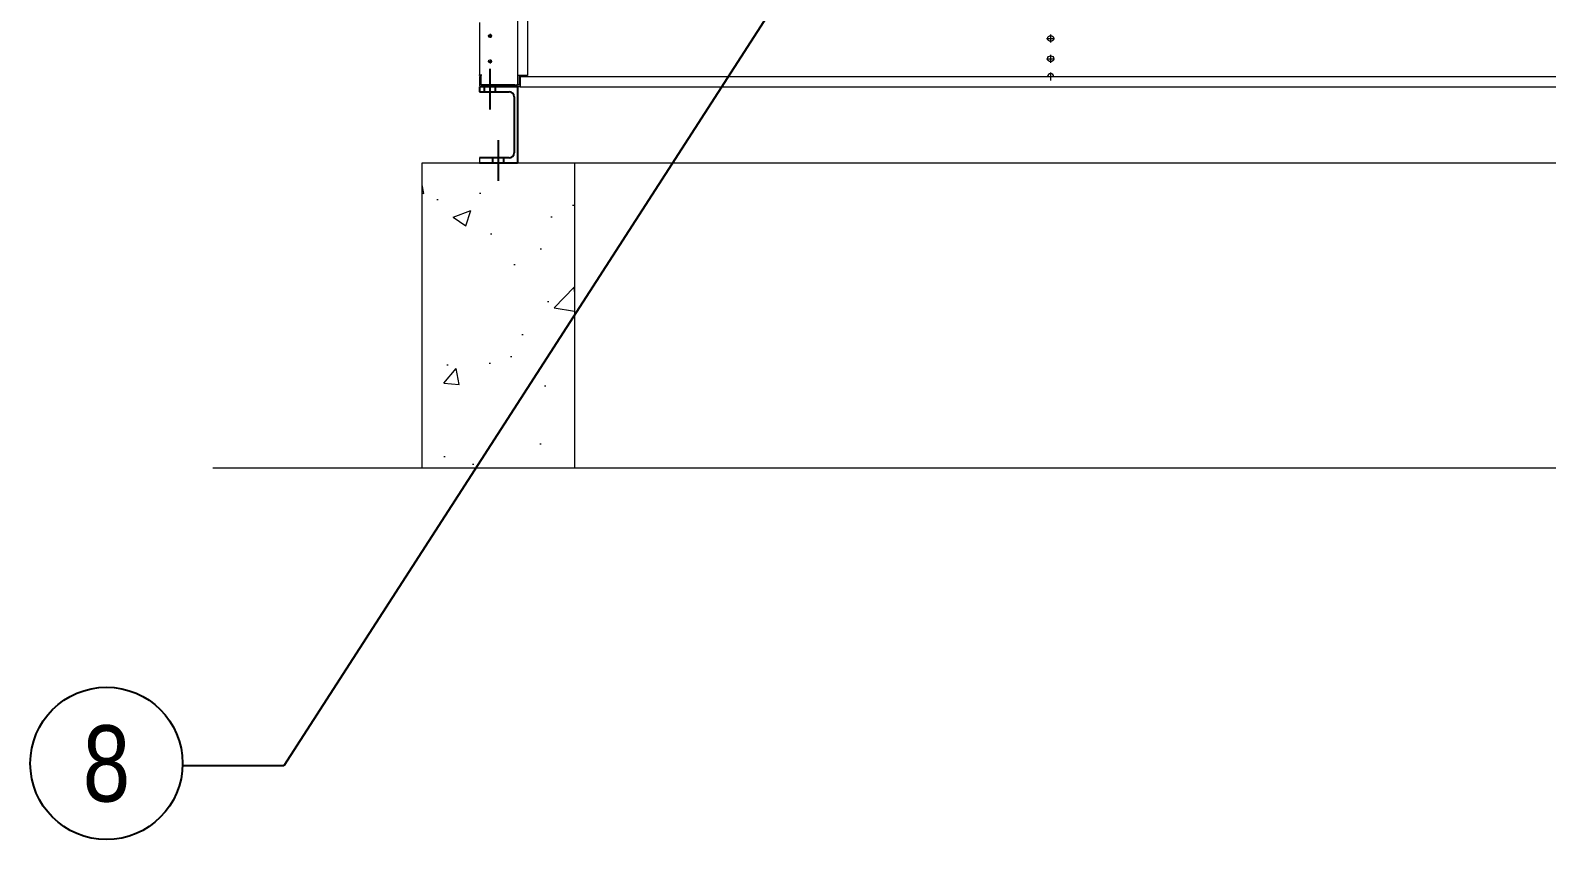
# Model space of a CAD drawing. Header units: millimetres. Extents: x 18793 to 48201, y 11745 to 32540.
# Drawn here: x 36926 to 39912, y 17846 to 19439 of the extents above; entities that cross this region are included whole.
import ezdxf
from ezdxf import colors
from ezdxf.entities.mleader import LeaderData, LeaderLine
from ezdxf.enums import TextEntityAlignment as Align
from ezdxf.math import Vec2, Vec3

# ---------------------------------------------------------------- set-up
doc = ezdxf.new("R2010")
doc.units = ezdxf.units.MM
doc.linetypes.add('CENTERX2', pattern=[4, 2.5, -0.5, 0.5, -0.5])
for name, color, linetype in [('냉각탑_dim', 1, 'Continuous'), ('냉각탑_text', 3, 'Continuous'), ('냉각탑_기초', 23, 'Continuous')]:
    doc.layers.add(name, color=color, linetype=linetype)
doc.styles.get("Standard").update_dxf_attribs({"font": 'arial.ttf'})

# ---------------------------------------------------------------- blocks, each defined once
blk = doc.blocks.new('2')
at = {"color": 7, "lineweight": 20, "ltscale": 0.280701}
for p, q in [((37885.2, 19472.6), (37885.2, 19333)), ((37810.2, 19454.6), (37810.2, 19351)), ((37905.2, 19457.8), (37905.2, 19349.8)), ((37827.3, 19427.8), (37835.1, 19427.8)), ((37831.2, 19431.7), (37831.2, 19423.9)), ((38927.4, 19422.8), (38943, 19422.8)), ((38935.2, 19430.6), (38935.2, 19415)), ((37831.2, 19381.7), (37831.2, 19373.9)), ((38927.4, 19382.8), (38943, 19382.8)), ((38935.2, 19390.6), (38935.2, 19375)), ((37810.2, 19349.8), (37810.2, 19351)), ((37810.2, 19351), (37815.4, 19351)), ((37810.2, 19351), (37813.4, 19351)), ((37813.4, 19351), (37813.4, 19331.9)), ((37827.3, 19377.8), (37835.1, 19377.8)), ((38935.2, 19355.6), (38935.2, 19340)), ((37810.2, 19349.8), (37813.4, 19349.8)), ((37810.2, 19347.8), (37810.2, 19333)), ((37810.2, 19347.8), (37813.4, 19347.8)), ((37810.2, 19333), (37810.2, 19331.2)), ((37812.2, 19349.8), (37812.2, 19347.8)), ((37812.2, 19349.8), (37812.2, 19347.8)), ((37880, 19331.9), (37813.4, 19331.9)), ((37813.6, 19327.8), (37815.4, 19327.8)), ((37880, 19331), (37815.4, 19331)), ((37815.4, 19327.8), (37880, 19327.8)), ((37852.2, 19331.9), (37852.2, 19331.2)), ((37854.2, 19331), (37854.2, 19331.9)), ((37854.2, 19331.2), (37857.6, 19331.2)), ((37856.2, 19331), (37856.2, 19331.2)), ((37880, 19331.9), (37880, 19331)), ((37884.6, 19331), (37880, 19331)), ((37890.4, 19327.8), (37880, 19327.8)), ((37884.3, 19330.1), (37882.9, 19331)), ((37905.2, 19349.8), (37885.2, 19349.8)), ((37885.2, 19331), (37885.2, 19333)), ((37885.2, 19332.5), (37888.4, 19332.5)), ((37890.4, 19331), (37885.2, 19331)), ((37888.4, 19349.8), (37888.4, 19331)), ((37888.4, 19333), (37890.4, 19333)), ((37890.4, 19347.8), (37890.4, 19327.8)), ((37890.4, 19347.8), (41030, 19347.8)), ((37890.4, 19327.8), (41030, 19327.8)), ((38927.4, 19347.8), (38943, 19347.8))]:
    blk.add_line(p, q, dxfattribs=at)
at = {"color": 1, "linetype": 'CENTERX2', "ltscale": 50}
blk.add_line((37831.2, 19282.8), (37831.2, 19362.8), dxfattribs=at)
at = {"color": 7, "lineweight": 25, "ltscale": 0.008333}
blk.add_line((37810.2, 19327.8), (37810.2, 19317.8), dxfattribs=at)
at = {"color": 7, "lineweight": 25, "ltscale": 0.125}
for p, q in [((37885.2, 19327.8), (37810.2, 19327.8)), ((37810.2, 19177.8), (37885.2, 19177.8))]:
    blk.add_line(p, q, dxfattribs=at)
for p, q in [((37820.2, 19317.8), (37820.2, 19327.8)), ((37842.2, 19317.8), (37842.2, 19327.8)), ((37836.7, 19177.8), (37836.7, 19187.8)), ((37858.7, 19177.8), (37858.7, 19187.8))]:
    blk.add_line(p, q)
at = {"ltscale": 25}
blk.add_line((37885.2, 19327.8), (37885.2, 19177.8), dxfattribs=at)
at = {"color": 7, "lineweight": 25, "ltscale": 0.05125}
for p, q in [((37810.2, 19317.8), (37868.7, 19317.8)), ((37868.7, 19187.8), (37810.2, 19187.8))]:
    blk.add_line(p, q, dxfattribs=at)
at = {"color": 7, "lineweight": 25, "ltscale": 0.091667}
blk.add_line((37878.7, 19307.8), (37878.7, 19197.8), dxfattribs=at)
at = {"color": 7, "lineweight": 15, "ltscale": 0.0625}
blk.add_line((37810.2, 19187.8), (37810.2, 19177.8), dxfattribs=at)
at = {"lineweight": 5}
blk.add_line((37885.2, 19177.8), (41035.2, 19177.8), dxfattribs=at)
at = {"color": 7, "lineweight": 20, "ltscale": 0.280701}
for centre, radius in [((37831.2, 19427.8), 3), ((38935.2, 19422.8), 6), ((37831.2, 19377.8), 3), ((38935.2, 19382.8), 6)]:
    blk.add_circle(centre, radius, dxfattribs=at)
for centre, radius, start, end in [((38935.2, 19347.8), 6, 0, 180), ((37815.4, 19333), 5.2, 180, 270), ((37813.6, 19331.2), 3.4, 180, 270), ((37815.4, 19333), 2, 213.3669, 270), ((37848.8, 19331.2), 3.4, 270, 270.9138), ((37848.8, 19331.2), 3.4, 356.6277, 360), ((37851.3, 19331.2), 0.955, 347.8464, 359.9343), ((37880, 19333), 5.2, 270, 360)]:
    blk.add_arc(centre, radius, start, end, dxfattribs=at)
at = {"color": 7, "lineweight": 25}
for centre, start, end in [((37868.7, 19307.8), 0, 90), ((37868.7, 19197.8), 270, 0)]:
    blk.add_arc(centre, 10, start, end, dxfattribs=at)
at = {"color": 7, "lineweight": 20, "ltscale": 0.280701}
blk.add_open_spline([(37884.6, 19331), (37884.8, 19331.4), (37885, 19331.8), (37885.2, 19332.2), (37885.2, 19332.6), (37885.2, 19333)], degree=5, dxfattribs=at)

msp = doc.modelspace()

# ---------------------------------------------------------------- hatches: boundary and pattern name
at = {"layer": '냉각탑_기초', "lineweight": 20, "ltscale": 30}
h = msp.add_hatch(dxfattribs=at)
h.set_pattern_fill('AR-CONC', color=256, scale=50, style=0)
h.set_pattern_definition([(50, (23069.2, 2636.5), (358.63, -31.376), [37.5, -412.5]), (355, (23069.2, 2636.5), (-69.3757, 376.096), [30, -330]), (100.4514, (23099.1, 2633.87), (289.2547, 344.72), [31.87, -350.571]), (46.1842, (23069.2, 2736.5), (533.6205, -82.7595), [56.25, -618.75]), (96.6356, (23113.67, 2729.6), (467.331, 487.059), [47.805, -525.856]), (351.1842, (23069.2, 2736.5), (467.331, 487.059), [45, -495]), (21, (23119.2, 2711.5), (298.4535, -201.3094), [37.5, -412.5]), (326, (23119.2, 2711.5), (121.6577, 362.575), [30, -330]), (71.4514, (23144.08, 2694.7), (420.1113, 161.265), [31.87, -350.571]), (37.5, (23069.2, 2636.49), (6.0799, 166.4469), [0, -326, 0, -335, 0, -331.25]), (7.5, (23069.2, 2636.49), (131.5348, 197.2059), [0, -191, 0, -318.5, 0, -126.25]), (327.5, (22957.7, 2636.49), (266.9112, -11.2774), [0, -125, 0, -390, 0, -517.5]), (317.5, (22907.7, 2636.49), (291.593, 50.0525), [0, -162.5, 0, -259, 0, -367.5])])
h.paths.add_polyline_path([(37997.7, 19177.8), (37697.7, 19177.8), (37697.7, 18577.8), (37997.7, 18577.8)])

# ---------------------------------------------------------------- linework, layer by layer
at = {"color": 1, "linetype": 'CENTERX2', "ltscale": 50}
msp.add_line((37847.7, 19142.8), (37847.7, 19222.8), dxfattribs=at)
at = {"layer": '냉각탑_dim', "linetype": 'ByBlock', "lineweight": -3}
msp.add_circle((37075.9, 17995.8), 150, dxfattribs=at)
at = {"layer": '냉각탑_기초', "lineweight": 20, "ltscale": 30}
msp.add_line((37285.6, 18577.8), (41729.3, 18577.8), dxfattribs=at)
msp.add_lwpolyline([(37697.7, 18577.8), (37697.7, 19177.8), (37997.7, 19177.8), (37997.7, 18577.8)], dxfattribs=at)

# ---------------------------------------------------------------- block references
msp.add_blockref('2', (0, 0))

# ---------------------------------------------------------------- texts
at = {"layer": '냉각탑_text', "width": 0.8}
msp.add_text('8', height=150, dxfattribs=at).set_placement((37075.9, 17995.8), align=Align.MIDDLE_CENTER)

# ---------------------------------------------------------------- leaders
at = {"layer": '냉각탑_dim', "lineweight": -3}
ml = msp.add_multileader_mtext('Standard', dxfattribs=at)
ml.set_content('')
ml.set_leader_properties(color=256)
ml.build(insert=Vec2(0, 0))
ml.multileader.update_dxf_attribs({"text_right_attachment_type": 6, "dogleg_length": 5, "arrow_head_size": 199.5, "scale": 30})
ctx = ml.context
ctx.base_point, ctx.scale, ctx.char_height, ctx.arrow_head_size, ctx.landing_gap_size, ctx.plane_origin = Vec3(37225.9, 17991.1), 30, 7.18, 199.5, 3.59, Vec3(38730.8, 18316.8)
ctx.right_attachment, ctx.text_align_type = 6, 2
notes = []
notes.append((ctx, [(0, (1, 1, 0), (37425.4, 17991.1), (-1, 0), 199.5, [(0, [(38600.7, 19813.7)], 0, [])])]))
ctx.mtext, ml.multileader.dxf.content_type = None, 0
for ctx, leaders in notes:
    for number, flags, end, landing, length, lines in leaders:
        leader = LeaderData()
        leader.index, (leader.has_last_leader_line, leader.has_dogleg_vector, leader.attachment_direction) = number, flags
        leader.last_leader_point, leader.dogleg_vector, leader.dogleg_length = Vec3(end), Vec3(landing), length
        for number, points, colour, breaks in lines:
            line = LeaderLine()
            line.index, line.vertices, line.color, line.breaks = number, Vec3.list(points), colors.encode_raw_color(colour), breaks
            leader.lines.append(line)
        ctx.leaders.append(leader)

doc.saveas('drawing.dxf')
